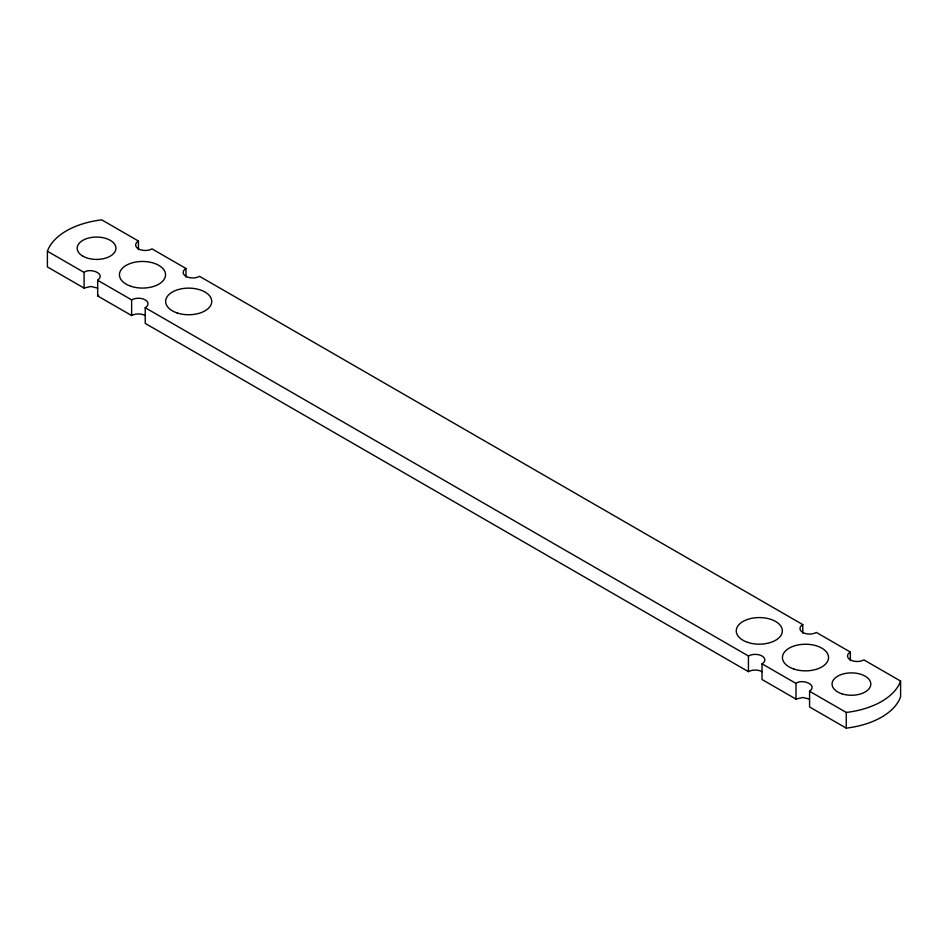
<?xml version="1.0" encoding="UTF-8"?>
<svg xmlns="http://www.w3.org/2000/svg" width="948" height="948" viewBox="0 0 948 948"><rect width="100%" height="100%" fill="white"/><g stroke="black" fill="none" stroke-linecap="round" stroke-linejoin="round"><path stroke-width="1.42" d="M98.675 295.195L97.668 295.942L131.63 315.554A9.61 5.546 0 0 1 145.222 315.554M97.668 295.942L97.668 280.252C106.567 273.356 89.444 267.597 84.088 272.42L47.4 251.232L47.4 266.921L84.088 288.097L90.878 286.474L97.668 288.097M47.4 251.232A69.808 40.302 0 0 1 101.744 219.865L138.444 241.053A9.587 5.534 0 0 0 138.444 248.874A9.587 5.534 0 0 0 152 248.874L185.974 268.497A9.61 5.546 0 0 0 185.974 276.342A9.61 5.546 0 0 0 199.566 276.342L802.778 624.602A9.61 5.546 0 0 0 802.778 632.446A9.61 5.546 0 0 0 816.37 632.446L850.344 652.058A9.587 5.534 0 0 0 850.344 659.891A9.587 5.534 0 0 0 863.901 659.891L900.6 681.079L900.6 696.768A69.808 40.302 0 0 1 846.256 728.135L809.568 706.959L809.568 691.27C818.408 684.349 801.38 678.626 795.988 683.425L762.026 663.825A9.61 5.546 0 0 0 762.026 655.98A9.61 5.546 0 0 0 748.434 655.98L145.222 307.709A9.61 5.546 0 0 0 145.222 299.864A9.61 5.546 0 0 0 131.63 299.864L97.668 280.252M762.026 663.825L762.026 679.503L795.988 699.114L802.778 697.491L809.568 699.114M809.568 691.27L846.256 712.446A69.808 40.302 0 0 0 900.6 681.079M762.026 671.658A9.61 5.546 0 0 0 748.434 671.658L145.222 323.398L145.222 307.709M850.344 652.058L850.344 660.614M846.256 712.446L846.256 728.135M802.778 624.602L802.778 633.157M795.988 683.425L795.988 699.114M748.434 655.98L748.434 671.658M185.974 268.497L185.974 277.053M138.444 241.053L138.444 249.608M131.63 299.864L131.63 315.554M84.088 272.42L84.088 288.097M82.855 256.15A19.375 11.186 0 0 0 115.277 251.137A19.375 11.186 0 0 0 91.541 237.438A19.375 11.186 0 0 0 82.855 256.15M130.978 286.296A23.06 13.308 0 0 0 165.556 274.766A23.06 13.308 0 0 0 130.978 263.236A23.06 13.308 0 0 0 130.978 286.296M793.974 669.075A23.06 13.308 0 0 0 828.552 657.545A23.06 13.308 0 0 0 793.974 646.015A23.06 13.308 0 0 0 793.974 669.075M747.782 642.4A23.06 13.308 0 0 0 782.361 630.87A23.06 13.308 0 0 0 747.782 619.352A23.06 13.308 0 0 0 747.782 642.4M841.753 693.758A19.375 11.186 0 0 0 870.821 684.065A19.375 11.186 0 0 0 841.753 674.384A19.375 11.186 0 0 0 841.753 693.758M177.169 312.959A23.06 13.308 0 0 0 211.748 301.44A23.06 13.308 0 0 0 177.169 289.91A23.06 13.308 0 0 0 177.169 312.959"/></g></svg>
